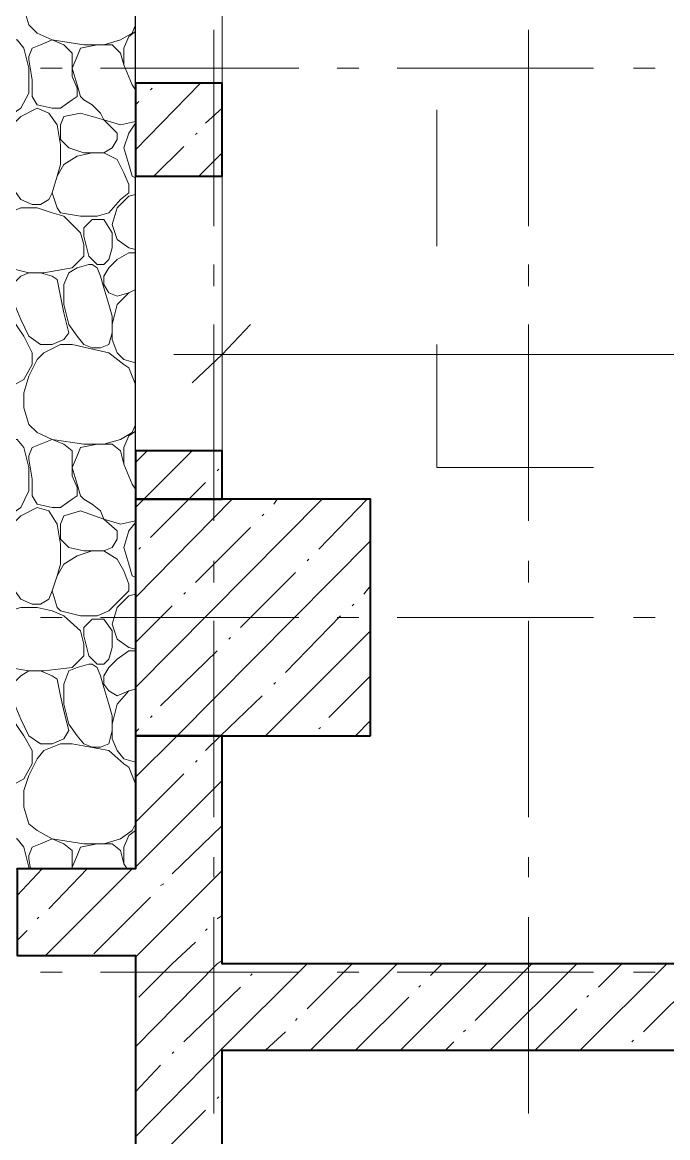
# Model space of a CAD drawing. Header units: millimetres. Extents: x -213547 to 415037, y -3642 to 106956.
# Drawn here: x -165000 to -163358, y 15933 to 18771 of the extents above; entities that cross this region are included whole.
import ezdxf

# ---------------------------------------------------------------- set-up
doc = ezdxf.new("R2010")
doc.units = ezdxf.units.MM

msp = doc.modelspace()

# ---------------------------------------------------------------- linework, layer by layer
at = {"lineweight": 30}
msp.add_lwpolyline([(-166414.8, 16617.1), (-164711.8, 16617.1), (-164711.8, 19315.7), (-166414.8, 19315.7)], close=True, dxfattribs=at)
at = {"lineweight": 9}
for points in [[(-164711.8, 19315.7), (-164491.5, 19315.7), (-164491.5, 18616.7), (-164711.8, 18616.7)], [(-164711.8, 18765), (-164720.3, 18743.8), (-164750, 18726.8), (-164792.3, 18714.1), (-164843.2, 18714.1), (-164923.7, 18726.8), (-164961.8, 18743.8), (-164983, 18765), (-164995.7, 18807.3), (-164995.7, 18845.5), (-164983, 18887.8), (-164961.8, 18930.2), (-164944.8, 18947.1), (-164902.5, 18968.3), (-164872.8, 18968.3), (-164779.6, 18947.1), (-164741.5, 18917.5), (-164728.8, 18909), (-164711.8, 18866.6)], [(-164711.8, 18748), (-164728.8, 18735.3), (-164741.5, 18705.7), (-164741.5, 18663.3), (-164720.3, 18612.5), (-164711.8, 18599.7)], [(-164512.7, 18252.4), (-164512.7, 18752.3)], [(-163712.1, 18252.4), (-163712.1, 18752.3)], [(-164741.5, 18663.3), (-164750, 18692.9), (-164771.1, 18714.1), (-164809.3, 18714.1), (-164851.6, 18705.7), (-164860.1, 18684.5), (-164872.8, 18654.8), (-164860.1, 18612.5), (-164851.6, 18582.8), (-164843.2, 18574.3), (-164822, 18561.6), (-164800.8, 18540.4), (-164792.3, 18523.5), (-164750, 18510.8), (-164711.8, 18519.3)], [(-164953.3, 18654.8), (-164898.2, 18654.8)], [(-164800.8, 18654.8), (-164296.7, 18654.8)], [(-164199.2, 18654.8), (-164144.2, 18654.8)], [(-164046.7, 18654.8), (-163546.8, 18654.8)], [(-163445.2, 18654.8), (-163390.1, 18654.8)], [(-164711.8, 18447.2), (-164546.6, 18616.7)], [(-164673.7, 18599.7), (-164669.5, 18604)], [(-164711.8, 18561.6), (-164703.4, 18570.1)], [(-164923.7, 18337.1), (-164932.1, 18320.1), (-164953.3, 18307.4), (-164974.5, 18307.4), (-165004.1, 18320.1), (-165025.3, 18349.8), (-165033.8, 18379.5), (-165033.8, 18409.1), (-165033.8, 18459.9), (-165025.3, 18510.8), (-165004.1, 18532), (-164961.8, 18553.1), (-164932.1, 18540.4), (-164910.9, 18510.8), (-164902.5, 18459.9), (-164902.5, 18409.1), (-164910.9, 18379.5)], [(-164533.9, 18515), (-164491.5, 18553.1)], [(-163945.1, 18548.9), (-163945.1, 18201.5)], [(-164711.8, 18375.2), (-164720.3, 18379.5), (-164728.8, 18409.1), (-164741.5, 18451.5), (-164728.8, 18489.6), (-164711.8, 18515)], [(-164559.3, 18485.4), (-164555.1, 18489.6)], [(-164665.2, 18379.5), (-164589, 18455.7)], [(-164902.5, 18286.3), (-164910.9, 18299), (-164923.7, 18337.1), (-164910.9, 18379.5), (-164894, 18409.1), (-164860.1, 18430.3), (-164822, 18438.8), (-164792.3, 18438.8), (-164758.4, 18421.8), (-164741.5, 18387.9), (-164728.8, 18358.3), (-164728.8, 18337.1), (-164750, 18320.1), (-164779.6, 18286.3), (-164809.3, 18277.8), (-164851.6, 18277.8), (-164902.5, 18286.3), (-164851.6, 18277.8)], [(-164550.9, 18379.5), (-164491.5, 18438.8)], [(-164711.8, 18379.5), (-164491.5, 18379.5), (-164491.5, 17680.5), (-164711.8, 17680.5)], [(-164711.8, 18332.9), (-164728.8, 18328.6), (-164758.4, 18299), (-164771.1, 18256.6), (-164758.4, 18218.5), (-164728.8, 18197.3), (-164711.8, 18193.1)], [(-164711.8, 18184.6), (-164728.8, 18184.6), (-164758.4, 18167.6), (-164779.6, 18146.5), (-164792.3, 18125.3), (-164792.3, 18104.1), (-164779.6, 18082.9), (-164758.4, 18074.4), (-164728.8, 18082.9), (-164711.8, 18091.4)], [(-164512.7, 18099.9), (-164512.7, 18154.9)], [(-163712.1, 18099.9), (-163712.1, 18154.9)], [(-164894, 18053.3), (-164894, 18095.6)], [(-164711.8, 17905), (-164741.5, 17913.5), (-164758.4, 17930.4), (-164771.1, 17964.3), (-164771.1, 18002.4), (-164758.4, 18053.3), (-164728.8, 18082.9)], [(-164491.5, 18036.3), (-164491.5, 17926.2), (-164491.5, 17807.6)], [(-164512.7, 17502.5), (-164512.7, 18002.4)], [(-163712.1, 17502.5), (-163712.1, 18002.4)], [(-164711.8, 17748.2), (-164720.3, 17727.1), (-164750, 17710.1), (-164792.3, 17697.4), (-164843.2, 17697.4), (-164923.7, 17710.1), (-164961.8, 17727.1), (-164983, 17748.2), (-164995.7, 17790.6), (-164995.7, 17828.7), (-164983, 17871.1), (-164961.8, 17913.5), (-164944.8, 17930.4), (-164902.5, 17951.6), (-164872.8, 17951.6), (-164779.6, 17930.4), (-164741.5, 17900.8), (-164728.8, 17892.3), (-164711.8, 17849.9)], [(-163945.1, 17951.6), (-163945.1, 17638.1), (-163546.8, 17638.1)], [(-164614.4, 17926.2), (-157416.9, 17926.2), (-157298.2, 17926.2), (-154574.3, 17926.2), (-154337, 17926.2)], [(-164711.8, 17731.3), (-164728.8, 17718.6), (-164741.5, 17688.9), (-164741.5, 17646.6), (-164720.3, 17595.7), (-164711.8, 17583)], [(-164741.5, 17646.6), (-164750, 17680.5), (-164771.1, 17697.4), (-164809.3, 17697.4), (-164851.6, 17688.9), (-164860.1, 17667.8), (-164872.8, 17638.1), (-164860.1, 17595.7), (-164851.6, 17566.1), (-164843.2, 17557.6), (-164822, 17544.9), (-164800.8, 17528), (-164792.3, 17506.8), (-164750, 17494.1), (-164711.8, 17502.5)], [(-164711.8, 17536.4), (-164690.7, 17557.6), (-164567.8, 17680.5)], [(-164711.8, 17650.8), (-164682.2, 17680.5)], [(-164504.3, 17629.6), (-164500, 17633.9)], [(-164673.7, 17460.2), (-164576.3, 17557.6), (-164533.9, 17600)], [(-164711.8, 17307.7), (-164466.1, 17557.6)], [(-164711.8, 17078.9), (-164237.4, 17557.6)], [(-164360.2, 17544.9), (-164351.7, 17557.6)], [(-164245.8, 17430.5), (-164123, 17557.6)], [(-164923.7, 17324.6), (-164932.1, 17303.4), (-164953.3, 17290.7), (-164974.5, 17290.7), (-165004.1, 17303.4), (-165025.3, 17333.1), (-165033.8, 17362.7), (-165033.8, 17392.4), (-165033.8, 17443.2), (-165025.3, 17494.1), (-165004.1, 17515.2), (-164961.8, 17536.4), (-164932.1, 17528), (-164910.9, 17494.1), (-164902.5, 17443.2), (-164902.5, 17392.4), (-164910.9, 17362.7)], [(-164389.9, 17515.2), (-164385.6, 17519.5)], [(-164711.8, 17358.5), (-164720.3, 17362.7), (-164728.8, 17392.4), (-164741.5, 17434.8), (-164728.8, 17477.1), (-164711.8, 17498.3)], [(-164559.3, 17345.8), (-164419.5, 17485.6)], [(-164711.8, 16850.1), (-164605.9, 16956), (-164114.5, 17451.7)], [(-164703.4, 17430.5), (-164699.1, 17434.8)], [(-164902.5, 17273.8), (-164910.9, 17282.2), (-164923.7, 17324.6), (-164910.9, 17362.7), (-164894, 17392.4), (-164860.1, 17413.6), (-164822, 17426.3), (-164792.3, 17426.3), (-164758.4, 17405.1), (-164741.5, 17375.4), (-164728.8, 17341.6), (-164728.8, 17324.6), (-164750, 17303.4), (-164779.6, 17273.8), (-164809.3, 17261.1), (-164851.6, 17261.1), (-164902.5, 17273.8), (-164851.6, 17261.1)], [(-164512.7, 17345.8), (-164512.7, 17400.9)], [(-164275.5, 17400.9), (-164271.3, 17405.1)], [(-163712.1, 17345.8), (-163712.1, 17400.9)], [(-164444.9, 17231.4), (-164305.1, 17371.2)], [(-164711.8, 17316.1), (-164728.8, 17311.9), (-164758.4, 17282.2), (-164771.1, 17239.9), (-164758.4, 17201.8), (-164728.8, 17180.6), (-164711.8, 17176.3)], [(-164589, 17316.1), (-164584.7, 17320.4)], [(-164131.5, 17316.1), (-164114.5, 17337.3)], [(-164711.8, 17193.3), (-164618.6, 17286.5)], [(-164161.1, 17286.5), (-164156.9, 17290.7)], [(-164330.6, 17117), (-164190.8, 17261.1)], [(-164953.3, 17256.8), (-164898.2, 17256.8)], [(-164800.8, 17256.8), (-164296.7, 17256.8)], [(-164512.7, 16748.5), (-164512.7, 17248.4)], [(-164199.2, 17256.8), (-164144.2, 17256.8)], [(-164046.7, 17256.8), (-163546.8, 17256.8)], [(-163712.1, 16748.5), (-163712.1, 17248.4)], [(-163445.2, 17256.8), (-163390.1, 17256.8)], [(-164474.6, 17201.8), (-164470.4, 17206)], [(-164381.4, 16956), (-164114.5, 17222.9)], [(-164711.8, 17172.1), (-164728.8, 17172.1), (-164758.4, 17150.9), (-164779.6, 17129.7), (-164792.3, 17108.6), (-164792.3, 17087.4), (-164779.6, 17070.4), (-164758.4, 17057.7), (-164728.8, 17070.4), (-164711.8, 17074.7)], [(-164648.3, 17032.3), (-164504.3, 17172.1)], [(-164360.2, 17087.4), (-164356, 17091.6)], [(-164220.4, 17002.6), (-164114.5, 17108.6)], [(-164894, 17036.5), (-164894, 17078.9)], [(-164711.8, 16888.3), (-164741.5, 16896.7), (-164758.4, 16917.9), (-164771.1, 16947.6), (-164771.1, 16985.7), (-164758.4, 17036.5), (-164728.8, 17070.4)], [(-164533.9, 16917.9), (-164495.8, 16956), (-164389.9, 17057.7)], [(-164673.7, 17002.6), (-164669.5, 17006.9)], [(-164245.8, 16973), (-164241.6, 16977.2)], [(-164152.6, 16956), (-164114.5, 16994.2)], [(-164711.8, 16964.5), (-164703.4, 16973)], [(-164711.8, 16731.5), (-164720.3, 16714.6), (-164750, 16693.4), (-164792.3, 16680.7), (-164843.2, 16680.7), (-164923.7, 16693.4), (-164961.8, 16714.6), (-164983, 16731.5), (-164995.7, 16773.9), (-164995.7, 16816.2), (-164983, 16854.4), (-164961.8, 16896.7), (-164944.8, 16917.9), (-164902.5, 16934.9), (-164872.8, 16934.9), (-164779.6, 16917.9), (-164741.5, 16884), (-164728.8, 16875.6), (-164711.8, 16833.2)], [(-164559.3, 16888.3), (-164555.1, 16892.5)], [(-164711.8, 16735.8), (-164589, 16858.6)], [(-164711.8, 16621.4), (-164491.5, 16841.7)], [(-164618.6, 16604.4), (-164491.5, 16727.3)], [(-165139.7, 16617.1), (-165135.5, 16629.8), (-165105.8, 16672.2), (-165055, 16693.4), (-165012.6, 16693.4), (-164995.7, 16672.2), (-164983, 16621.4), (-164983, 16617.1)], [(-164978.7, 16617.1), (-164983, 16642.6), (-164983, 16651), (-164974.5, 16672.2), (-164953.3, 16680.7), (-164923.7, 16693.4), (-164894, 16680.7), (-164872.8, 16663.7), (-164872.8, 16642.6), (-164872.8, 16617.1), (-164872.8, 16621.4), (-164860.1, 16651), (-164851.6, 16672.2), (-164809.3, 16680.7), (-164771.1, 16680.7), (-164750, 16663.7), (-164741.5, 16629.8)], [(-164711.8, 16714.6), (-164728.8, 16701.9), (-164741.5, 16672.2), (-164741.5, 16629.8), (-164733, 16617.1)], [(-164512.7, 16596), (-164512.7, 16646.8)], [(-163712.1, 16596), (-163712.1, 16646.8)], [(-165012.6, 16549.4), (-164949.1, 16617.1)], [(-164940.6, 16396.8), (-164720.3, 16617.1)], [(-164932.1, 16515.5), (-164834.7, 16617.1)], [(-164711.8, 16392.6), (-164491.5, 16612.9)], [(-164648.3, 16574.8), (-164639.8, 16579)], [(-164817.7, 16401.1), (-164711.8, 16507), (-164673.7, 16545.1)], [(-164961.8, 16490), (-164957.5, 16494.3)], [(-164512.7, 15994.4), (-164512.7, 16494.3)], [(-164504.3, 16490), (-164491.5, 16498.5)], [(-163712.1, 15994.4), (-163712.1, 16494.3)], [(-164533.9, 16460.4), (-164529.7, 16464.6)], [(-165012.6, 16435), (-164987.2, 16460.4)], [(-164703.4, 16290.9), (-164618.6, 16375.7), (-164559.3, 16430.7)], [(-164711.8, 16163.8), (-164504.3, 16375.7), (-164491.5, 16384.1)], [(-164953.3, 16354.5), (-164898.2, 16354.5)], [(-164800.8, 16354.5), (-164296.7, 16354.5)], [(-164711.8, 15935.1), (-164495.8, 16155.4), (-164275.5, 16375.7)], [(-164419.5, 16346), (-164415.3, 16350.2)], [(-164389.9, 16375.7), (-164389.9, 16375.7)], [(-164275.5, 16261.3), (-164161.1, 16375.7)], [(-164267, 16155.4), (-164046.7, 16375.7)], [(-164199.2, 16354.5), (-164144.2, 16354.5)], [(-164046.7, 16354.5), (-163546.8, 16354.5)], [(-164038.3, 16155.4), (-163818, 16375.7)], [(-163962, 16346), (-163932.3, 16375.7)], [(-163847.6, 16231.6), (-163703.6, 16375.7)], [(-163809.5, 16155.4), (-163589.2, 16375.7)], [(-163580.7, 16155.4), (-163360.4, 16375.7)], [(-163534.1, 16316.4), (-163474.8, 16375.7)], [(-163445.2, 16354.5), (-163390.1, 16354.5)], [(-163991.7, 16316.4), (-163987.4, 16320.6)], [(-163419.7, 16202), (-163275.7, 16346)], [(-164589, 16176.6), (-164444.9, 16316.4)], [(-163563.8, 16290.9), (-163559.5, 16295.2)], [(-164152.6, 16155.4), (-164017.1, 16290.9)], [(-164305.1, 16231.6), (-164300.9, 16235.9)], [(-163695.1, 16155.4), (-163589.2, 16261.3)], [(-164381.4, 16155.4), (-164330.6, 16202)], [(-163877.3, 16202), (-163873, 16206.2)], [(-163449.4, 16176.6), (-163445.2, 16180.8)], [(-164618.6, 16146.9), (-164614.4, 16151.1)], [(-163923.9, 16155.4), (-163902.7, 16176.6)], [(-164711.8, 16049.5), (-164648.3, 16117.2)], [(-164504.3, 16032.5), (-164500, 16036.8)], [(-164673.7, 15863.1), (-164533.9, 16002.9)]]:
    msp.add_lwpolyline(points, dxfattribs=at)
for points in [[(-165127, 18553.1), (-165135.5, 18582.8), (-165148.2, 18625.2), (-165135.5, 18663.3), (-165105.8, 18705.7), (-165055, 18726.8), (-165012.6, 18726.8), (-164995.7, 18705.7), (-164983, 18654.8), (-164983, 18591.3), (-165004.1, 18553.1), (-165033.8, 18532), (-165076.2, 18523.5), (-165084.6, 18523.5), (-165097.3, 18523.5)], [(-164860.1, 18604), (-164860.1, 18582.8), (-164872.8, 18574.3), (-164902.5, 18553.1), (-164923.7, 18553.1), (-164961.8, 18561.6), (-164974.5, 18582.8), (-164974.5, 18625.2), (-164983, 18676), (-164983, 18684.5), (-164974.5, 18705.7), (-164953.3, 18714.1), (-164923.7, 18726.8), (-164894, 18714.1), (-164872.8, 18692.9), (-164872.8, 18676), (-164872.8, 18633.6)], [(-164792.3, 18523.5), (-164758.4, 18489.6), (-164758.4, 18472.7), (-164771.1, 18451.5), (-164792.3, 18438.8), (-164843.2, 18438.8), (-164881.3, 18451.5), (-164902.5, 18472.7), (-164902.5, 18510.8), (-164894, 18532), (-164851.6, 18540.4)], [(-165063.4, 18154.9), (-165076.2, 18176.1), (-165084.6, 18205.8), (-165084.6, 18248.1), (-165063.4, 18269.3), (-165033.8, 18286.3), (-165004.1, 18299), (-164961.8, 18299), (-164923.7, 18286.3), (-164894, 18277.8), (-164851.6, 18235.4), (-164843.2, 18205.8), (-164843.2, 18176.1), (-164872.8, 18146.5), (-164944.8, 18133.7), (-164983, 18133.7), (-165033.8, 18146.5)], [(-164822, 18269.3), (-164843.2, 18248.1), (-164843.2, 18226.9), (-164830.5, 18176.1), (-164809.3, 18154.9), (-164792.3, 18154.9), (-164779.6, 18167.6), (-164771.1, 18197.3), (-164771.1, 18235.4), (-164792.3, 18269.3)], [(-164830.5, 18154.9), (-164822, 18154.9), (-164809.3, 18146.5), (-164800.8, 18125.3), (-164792.3, 18095.6), (-164779.6, 18053.3), (-164771.1, 18023.6), (-164771.1, 17981.2), (-164779.6, 17951.6), (-164800.8, 17943.1), (-164822, 17943.1), (-164843.2, 17951.6), (-164860.1, 17972.8), (-164881.3, 18002.4), (-164894, 18053.3), (-164894, 18104.1), (-164881.3, 18133.7), (-164860.1, 18146.5)], [(-164902.5, 18074.4), (-164894, 18032.1), (-164881.3, 17981.2), (-164894, 17964.3), (-164923.7, 17951.6), (-164953.3, 17951.6), (-164983, 17972.8), (-165004.1, 18015.1), (-165025.3, 18066), (-165025.3, 18104.1), (-165004.1, 18125.3), (-164983, 18133.7), (-164953.3, 18133.7), (-164923.7, 18125.3), (-164910.9, 18116.8)], [(-165216, 17828.7), (-165258.3, 17841.4), (-165266.8, 17871.1), (-165279.5, 17900.8), (-165279.5, 17930.4), (-165266.8, 17964.3), (-165237.1, 17993.9), (-165186.3, 18023.6), (-165148.2, 18032.1), (-165084.6, 18032.1), (-165046.5, 18023.6), (-165025.3, 18015.1), (-164995.7, 17972.8), (-164974.5, 17930.4), (-164974.5, 17900.8), (-164995.7, 17862.6), (-165033.8, 17841.4), (-165084.6, 17828.7), (-165148.2, 17828.7)], [(-165127, 17536.4), (-165135.5, 17566.1), (-165148.2, 17608.4), (-165135.5, 17646.6), (-165105.8, 17688.9), (-165055, 17710.1), (-165012.6, 17710.1), (-164995.7, 17688.9), (-164983, 17638.1), (-164983, 17578.8), (-165004.1, 17536.4), (-165033.8, 17515.2), (-165076.2, 17506.8), (-165084.6, 17506.8), (-165097.3, 17506.8)], [(-164860.1, 17587.3), (-164860.1, 17566.1), (-164872.8, 17557.6), (-164902.5, 17536.4), (-164923.7, 17536.4), (-164961.8, 17544.9), (-164974.5, 17566.1), (-164974.5, 17608.4), (-164983, 17659.3), (-164983, 17667.8), (-164974.5, 17688.9), (-164953.3, 17697.4), (-164923.7, 17710.1), (-164894, 17697.4), (-164872.8, 17680.5), (-164872.8, 17659.3), (-164872.8, 17616.9)], [(-164792.3, 17506.8), (-164758.4, 17477.1), (-164758.4, 17455.9), (-164771.1, 17434.8), (-164792.3, 17426.3), (-164843.2, 17426.3), (-164881.3, 17434.8), (-164902.5, 17455.9), (-164902.5, 17494.1), (-164894, 17515.2), (-164851.6, 17528)], [(-165063.4, 17138.2), (-165076.2, 17159.4), (-165084.6, 17189), (-165084.6, 17231.4), (-165063.4, 17252.6), (-165033.8, 17273.8), (-165004.1, 17282.2), (-164961.8, 17282.2), (-164923.7, 17273.8), (-164894, 17261.1), (-164851.6, 17222.9), (-164843.2, 17189), (-164843.2, 17159.4), (-164872.8, 17129.7), (-164944.8, 17121.3), (-164983, 17121.3), (-165033.8, 17129.7)], [(-164822, 17252.6), (-164843.2, 17231.4), (-164843.2, 17210.2), (-164830.5, 17159.4), (-164809.3, 17138.2), (-164792.3, 17138.2), (-164779.6, 17150.9), (-164771.1, 17180.6), (-164771.1, 17222.9), (-164792.3, 17252.6)], [(-164902.5, 17057.7), (-164894, 17019.6), (-164881.3, 16968.8), (-164894, 16947.6), (-164923.7, 16934.9), (-164953.3, 16934.9), (-164983, 16956), (-165004.1, 16998.4), (-165025.3, 17049.2), (-165025.3, 17087.4), (-165004.1, 17108.6), (-164983, 17121.3), (-164953.3, 17121.3), (-164923.7, 17108.6), (-164910.9, 17100.1)], [(-164830.5, 17138.2), (-164822, 17138.2), (-164809.3, 17129.7), (-164800.8, 17108.6), (-164792.3, 17078.9), (-164779.6, 17036.5), (-164771.1, 17006.9), (-164771.1, 16968.8), (-164779.6, 16934.9), (-164800.8, 16926.4), (-164822, 16926.4), (-164843.2, 16934.9), (-164860.1, 16956), (-164881.3, 16985.7), (-164894, 17036.5), (-164894, 17087.4), (-164881.3, 17121.3), (-164860.1, 17129.7)], [(-165216, 16816.2), (-165258.3, 16824.7), (-165266.8, 16854.4), (-165279.5, 16884), (-165279.5, 16917.9), (-165266.8, 16947.6), (-165237.1, 16977.2), (-165186.3, 17006.9), (-165148.2, 17019.6), (-165084.6, 17019.6), (-165046.5, 17006.9), (-165025.3, 16998.4), (-164995.7, 16956), (-164974.5, 16917.9), (-164974.5, 16884), (-164995.7, 16845.9), (-165033.8, 16824.7), (-165084.6, 16816.2), (-165148.2, 16816.2)]]:
    msp.add_lwpolyline(points, close=True, dxfattribs=at)
at = {"lineweight": 40}
for points in [[(-164711.8, 18616.7), (-164711.8, 18379.5), (-164491.5, 18379.5), (-164491.5, 18616.7)], [(-164711.8, 17680.5), (-164711.8, 17557.6), (-164491.5, 17557.6), (-164491.5, 17680.5)], [(-164114.5, 16956), (-164114.5, 17557.6), (-164711.8, 17557.6), (-164711.8, 16956)]]:
    msp.add_lwpolyline(points, close=True, dxfattribs=at)
at = {"lineweight": 18}
msp.add_lwpolyline([(-164419.5, 18002.4), (-164491.5, 17926.2), (-164567.8, 17854.2)], dxfattribs=at)
at = {"lineweight": 40}
msp.add_lwpolyline([(-160962.7, 16274), (-160962.7, 16375.7), (-164491.5, 16375.7), (-164491.5, 16956), (-164711.8, 16956), (-164711.8, 16617.1), (-165012.6, 16617.1), (-165012.6, 16396.8), (-164711.8, 16396.8), (-164711.8, 16375.7), (-164711.8, 16155.4), (-164711.8, 15486), (-164491.5, 15486), (-164491.5, 16155.4), (-160962.7, 16155.4)], dxfattribs=at)

doc.saveas('drawing.dxf')
